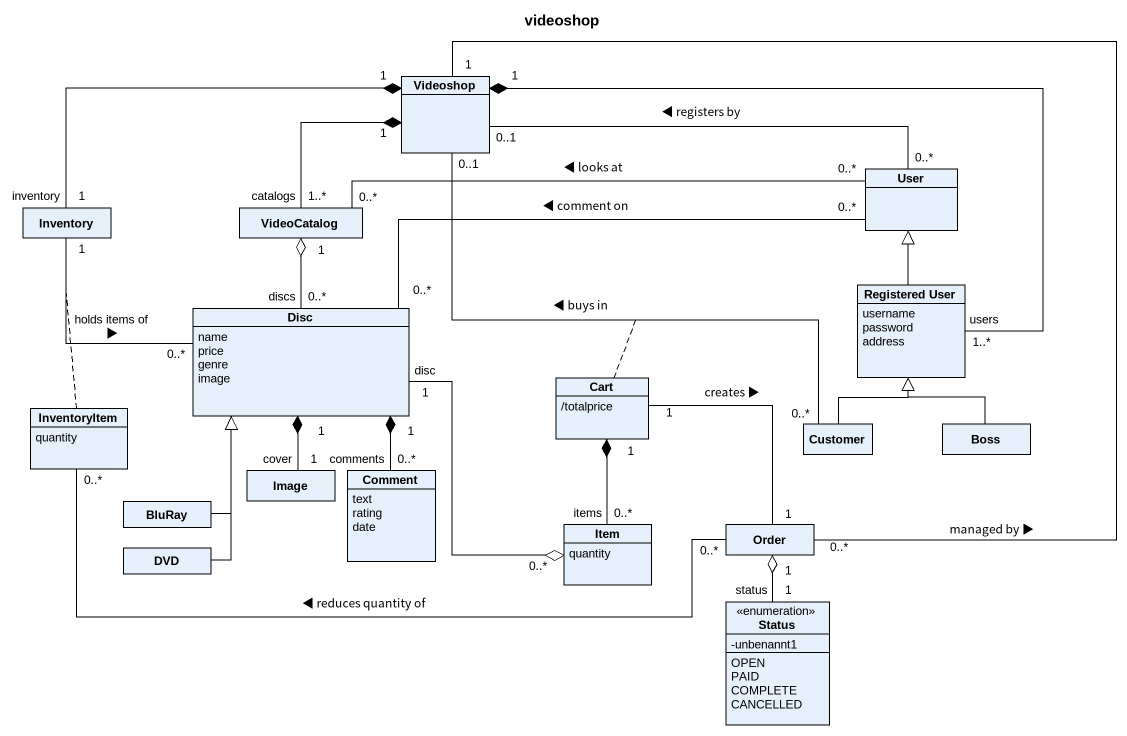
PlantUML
@startuml
title videoshop
hide circle
hide empty members
skinparam classAttributeIconSize 0
class Videoshop
class User
class Inventory
class VideoCatalog
class Disc {
  name
  price
  genre
  image
}
class "Registered User" as Registered_User {
  username
  password
  address
}
class InventoryItem {
  quantity
}
class Cart {
  /totalprice
}
class Image
class Comment {
  text
  rating
  date
}
class Customer
class Boss
class BluRay
class DVD
class Item {
  quantity
}
class Order
enum Status {
  -unbenannt1
  OPEN
  PAID
  COMPLETE
  CANCELLED
}
Videoshop "1" *-left- "1\ninventory" Inventory
Videoshop "1" *-- "catalogs\n1..*" VideoCatalog
Videoshop "1" *-right- "users\n1..*" Registered_User
User "0..*" -left- "0..1" Videoshop : ◀ registers by
User "0..*" -left- "0..*" VideoCatalog : ◀ looks at
User "0..*" -left- "0..*" Disc : ◀ comment on
Inventory "1" -right- "holds items of ▶\n0..*" Disc
(Inventory, Disc) .. InventoryItem
VideoCatalog "1" o-- "discs\n0..*" Disc
Disc "1" *-- "cover\n1" Image
Disc "1" *-- "0..*\ncomments" Comment
Registered_User -up-|> User
Cart "1" *-- "0..*\nitems" Item
Cart "1" -- "1" Order : creates ▶
Customer "0..*\n◀ buys in" -up- "0..1" Videoshop
(Customer, Videoshop) .. Cart
Customer -up-|> Registered_User
Boss -up-|> Registered_User
BluRay -up-|> Disc
DVD -up-|> Disc
Item "0..*" o-up- "disc\n1" Disc
Order "0..*" -up- "1" Videoshop : managed by ▶
Order "0..*" -left- "0..*" InventoryItem : ◀ reduces quantity of
Order "1" o-- "1\nstatus" Status
@enduml
